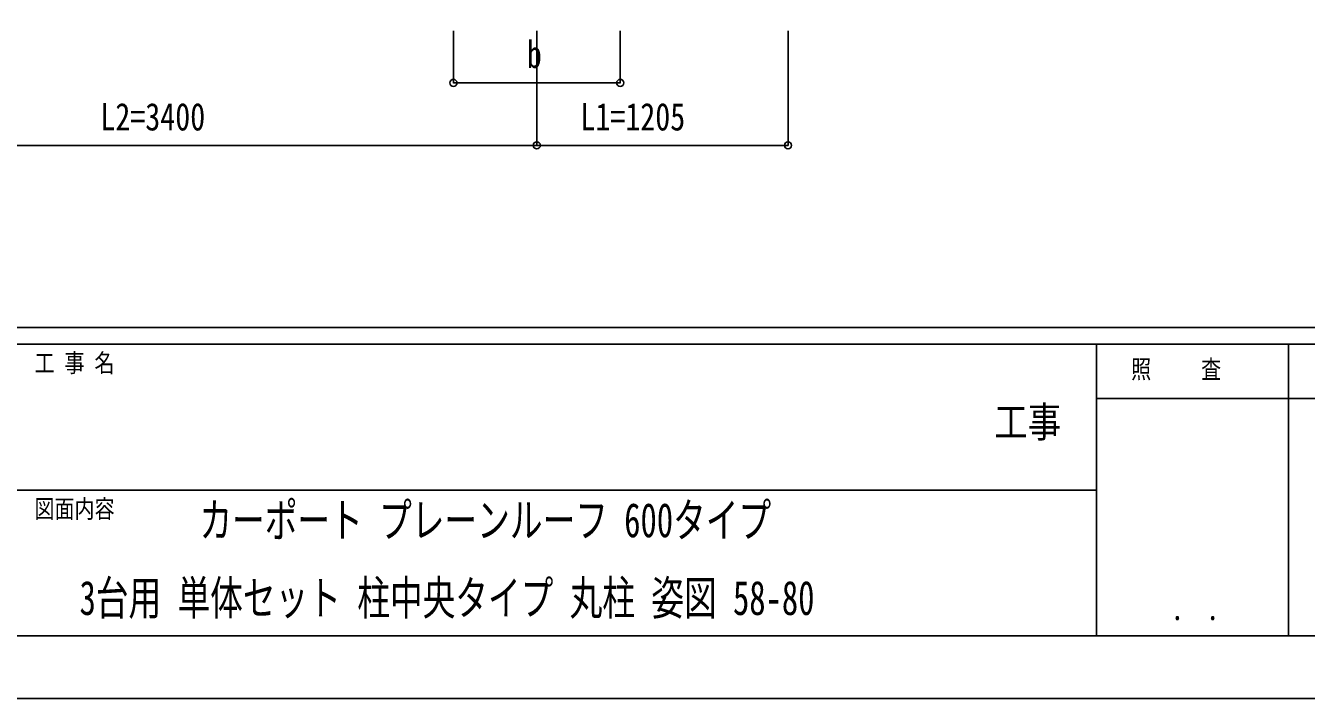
# Model space of a CAD drawing. Units: millimetres, scale not verified. Extents: x -16820 to 16820, y -11880 to 11880.
# Drawn here: x 43 to 6186, y -11880 to -8650 of the extents above; entities that cross this region are included whole.
import ezdxf
from ezdxf.enums import TextEntityAlignment as Align

# ---------------------------------------------------------------- set-up
doc = ezdxf.new("R2010")
doc.units = ezdxf.units.MM
doc.header["$LTSCALE"] = 60
for name, color, linetype in [('0-2_USER1', 3, 'Continuous'), ('0-5_YKK_D', 6, 'Continuous'), ('0-6_YKK_ZWAK', 7, 'Continuous')]:
    doc.layers.add(name, color=color, linetype=linetype)
doc.styles.add('ＭＳ ゴシック', font='')
doc.styles.get('ＭＳ ゴシック').set_extended_font_data('MS Gothic')

msp = doc.modelspace()

# ---------------------------------------------------------------- linework, layer by layer
at = {"layer": '0-5_YKK_D'}
for p, q in [((2094.72, -8675), (2094.72, -8926)), ((2494.72, -8675), (2494.72, -9226)), ((2494.72, -8675), (2494.72, -9226)), ((2894.72, -8675), (2894.72, -8926)), ((3699.71, -8675), (3699.71, -9226)), ((2094.72, -8925), (2894.72, -8925)), ((-905.28, -9225), (2494.72, -9225)), ((2494.72, -9225), (3699.71, -9225))]:
    msp.add_line(p, q, dxfattribs=at)
for centre in [(2094.72, -8925), (2894.72, -8925), (2494.72, -9225), (2494.72, -9225), (3699.71, -9225)]:
    msp.add_circle(centre, 17, dxfattribs=at)
at = {"layer": '0-6_YKK_ZWAK'}
for p, q in [((15580.08, -10100), (-15619.92, -10100)), ((5180.08, -10180), (-19.92, -10180)), ((6100.08, -10180), (6100.08, -11580)), ((7940.08, -10440), (5180.08, -10440)), ((-19.92, -10880), (5180.08, -10880)), ((-19.92, -11580), (5180.08, -11580)), ((5180.08, -11580), (7940.08, -11580))]:
    msp.add_line(p, q, dxfattribs=at)
msp.add_lwpolyline([(-16820, -11880), (16820, -11880), (16820, 11880), (-16820, 11880)], close=True, dxfattribs=at)
msp.add_lwpolyline([(7940.08, -10180), (5180.08, -10180), (5180.08, -11580)], dxfattribs=at)

# ---------------------------------------------------------------- texts
at = {"layer": '0-2_USER1', "style": 'ＭＳ ゴシック', "width": 0.7}
for s, p in [('カーポート プレーンルーフ 600タイプ', (876.19, -11155.33)), ('3台用 単体セット 柱中央タイプ 丸柱 姿図 58-80', (301.25, -11528.67))]:
    msp.add_text(s, height=164.2, dxfattribs=at).set_placement(p, align=Align.BOTTOM_LEFT)
at = {"layer": '0-5_YKK_D', "style": 'ＭＳ ゴシック', "width": 0.8}
for s, p in [('b', (2446.72, -8893)), ('L2=3400', (401.12, -9193)), ('L1=1205', (2703.61, -9193))]:
    msp.add_text(s, height=132, dxfattribs=at).set_placement(p, align=Align.BOTTOM_LEFT)
at = {"layer": '0-6_YKK_ZWAK', "style": 'ＭＳ ゴシック', "width": 0.8}
for s, height, p in [('工 事 名', 87.98, (85.08, -10340)), ('照     査', 87.98, (5345.68, -10370)), ('工事', 146.6, (4689.33, -10669.86)), ('図面内容', 87.98, (85.08, -11040)), ('． ．', 103.7, (5540, -11537.41))]:
    msp.add_text(s, height=height, dxfattribs=at).set_placement(p, align=Align.BOTTOM_LEFT)

doc.saveas('drawing.dxf')
